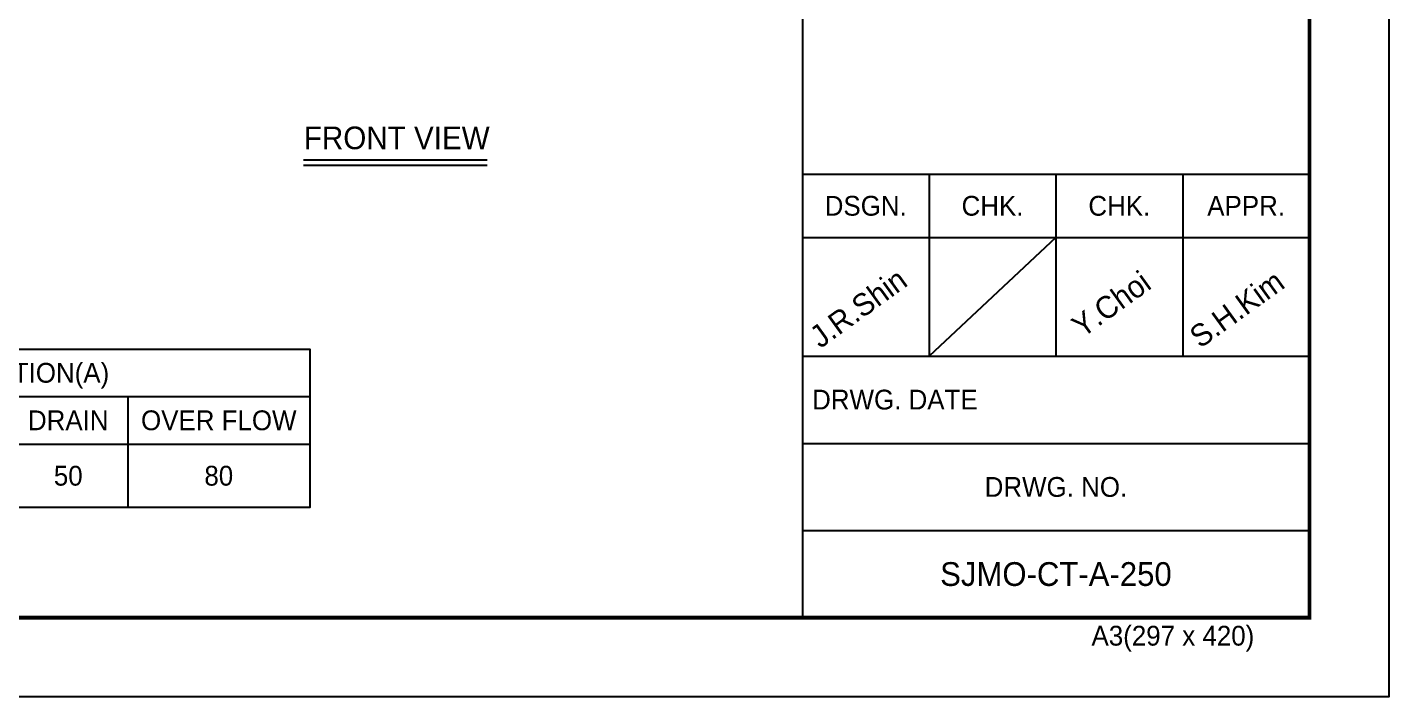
# Model space of a CAD drawing. Header units: millimetres. Extents: x -17070 to 45188, y -291348 to 34911.
# Drawn here: x 33158 to 45188, y 14116 to 20036 of the extents above; entities that cross this region are included whole.
import ezdxf
from ezdxf.enums import TextEntityAlignment as Align

# ---------------------------------------------------------------- set-up
doc = ezdxf.new("R2010")
doc.units = ezdxf.units.MM
for name, color, linetype in [('냉각탑_box', 1, 'Continuous'), ('냉각탑_form', 1, 'Continuous'), ('냉각탑_text', 3, 'Continuous')]:
    doc.layers.add(name, color=color, linetype=linetype)
doc.styles.add('돋움', font='Dotum.ttf')

msp = doc.modelspace()

# ---------------------------------------------------------------- linework, layer by layer
at = {"layer": 'Defpoints'}
msp.add_lwpolyline([(15780.3, 34911.2), (45187.5, 34911.2), (45187.5, 14116.1), (15780.3, 14116.1)], close=True, dxfattribs=at)
at = {"layer": '냉각탑_box'}
for p, q in [((35599, 18863), (37222.3, 18863)), ((35599, 18816.4), (37222.3, 18816.4)), ((30265.1, 16770.6), (35655.1, 16770.6)), ((34045.1, 16770.6), (34045.1, 15790.6)), ((20605.1, 16350.6), (35655.1, 16350.6))]:
    msp.add_line(p, q, dxfattribs=at)
msp.add_lwpolyline([(20605.1, 17190.6), (35655.1, 17190.6), (35655.1, 15790.6), (20605.1, 15790.6)], close=True, dxfattribs=at)
at = {"layer": '냉각탑_form'}
for p, q in [((40006.2, 27174.3), (40006.2, 14816.3)), ((40006.2, 18737.3), (44487.3, 18737.3)), ((41126.5, 18737.3), (41126.5, 17126.9)), ((42246.8, 18737.3), (42246.8, 17126.9)), ((43367.1, 18737.3), (43367.1, 17126.9)), ((40006.2, 18177.1), (44487.3, 18177.1)), ((42246.8, 18177.1), (41126.5, 17126.9)), ((40006.2, 17126.9), (44487.3, 17126.9)), ((40006.2, 16356.7), (44487.3, 16356.7)), ((40006.2, 15586.5), (44487.3, 15586.5))]:
    msp.add_line(p, q, dxfattribs=at)
at = {"layer": '냉각탑_form', "const_width": 35}
msp.add_lwpolyline([(16480.5, 34211.1), (16480.5, 14816.3), (44487.3, 14816.3), (44487.3, 34211.1)], close=True, dxfattribs=at)

# ---------------------------------------------------------------- texts
at = {"layer": '냉각탑_form', "style": '돋움'}
for s, p in [('DSGN.', (40566.4, 18457.2)), ('CHK.', (41686.7, 18457.2)), ('CHK.', (42806.9, 18457.2)), ('APPR.', (43927.2, 18457.2)), ('DRWG. NO.', (42246.8, 15971.6))]:
    msp.add_text(s, height=175.04, dxfattribs=at).set_placement(p, align=Align.MIDDLE_CENTER)
for s, height, p in [('DRWG. DATE', 175.04, (40092.5, 16656.2)), ('A3(297 x 420)', 175.043, (42560.9, 14568.7))]:
    msp.add_text(s, height=height, dxfattribs=at).set_placement(p)
at = {"layer": '냉각탑_text', "style": '돋움'}
for s, height, p in [('FRONT VIEW', 199.97, (36422.5, 19057.7)), ('CONNECTION(A)', 175, (32960.1, 16980.6)), ('DRAIN', 175, (33520.1, 16560.6)), ('OVER FLOW', 175, (34850.1, 16560.6)), ('50', 175, (33520.1, 16070.6)), ('80', 175, (34850.1, 16070.6)), ('SJMO-CT-A-250', 210.051, (42246.8, 15201.4))]:
    msp.add_text(s, height=height, dxfattribs=at).set_placement(p, align=Align.MIDDLE_CENTER)
for s, p in [('J.R.Shin', (40164.6, 17191)), ('Y.Choi', (42479.9, 17284.4)), ('S.H.Kim', (43521.1, 17191))]:
    msp.add_text(s, height=196.05, rotation=35.81856, dxfattribs=at).set_placement(p)

doc.saveas('drawing.dxf')
